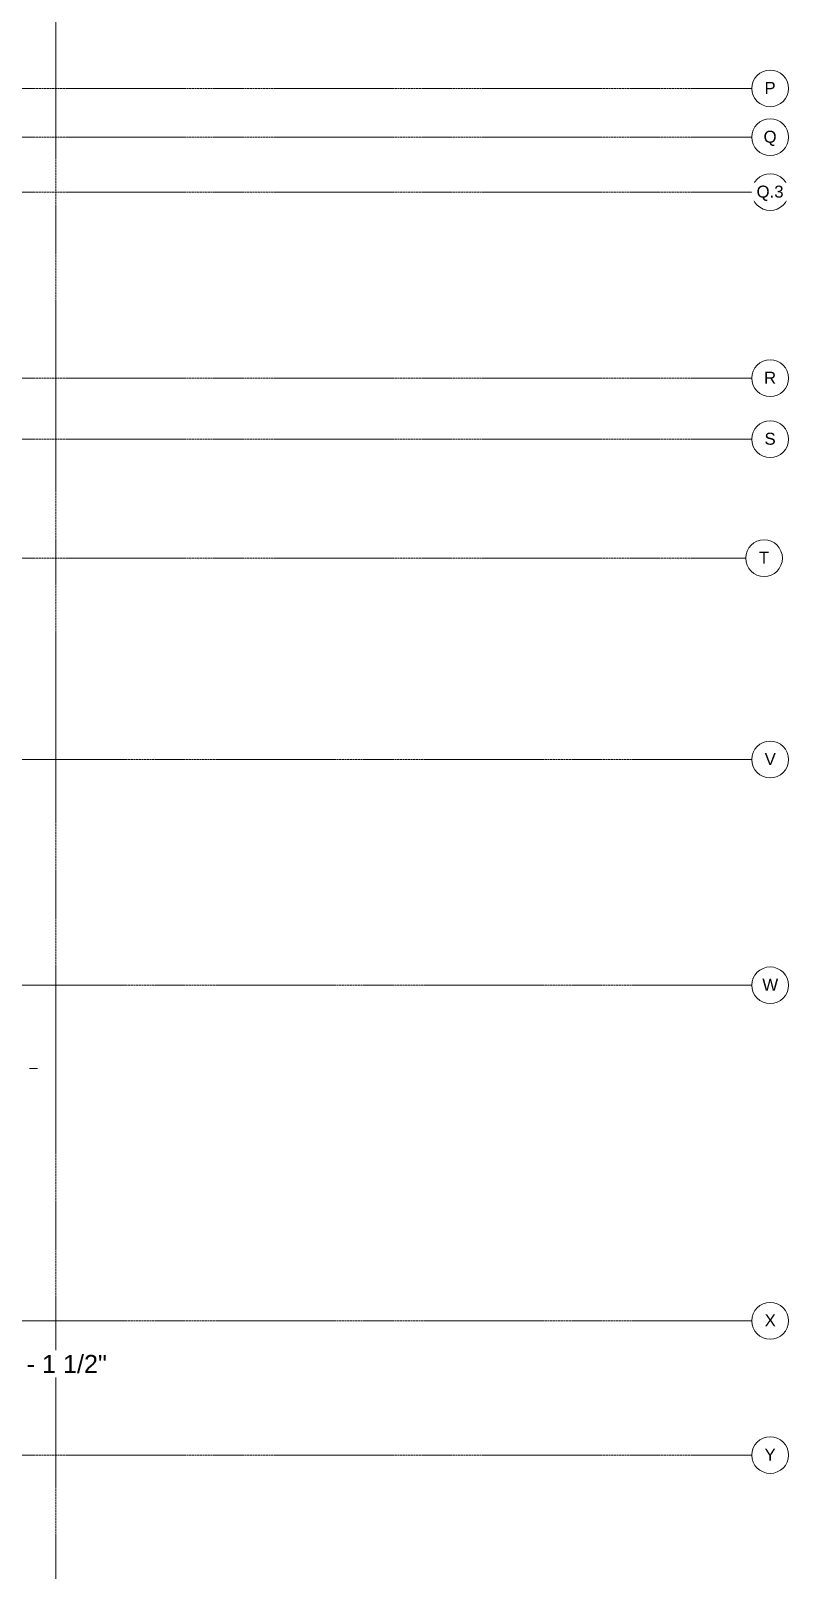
# Model space of a CAD drawing. Header units: inches. Extents: x -3679 to 241, y -496 to 1784.
# Drawn here: x -8 to 240, y 7 to 512 of the extents above; entities that cross this region are included whole.
import ezdxf

# ---------------------------------------------------------------- set-up
doc = ezdxf.new("R2010")
doc.units = ezdxf.units.IN
doc.header["$MEASUREMENT"] = 0
doc.linetypes.add('Grid Line', pattern=[0.875, 0.5, -0.125, 0.125, -0.125])
for name, color, linetype, lineweight in [('G-ANNO-DIMS', 251, 'Continuous', 9), ('P-PIPE-CNTR', 1, 'Continuous', 9), ('S-GRID', 8, 'Continuous', 9), ('S-GRID-IDEN', 8, 'Continuous', 13)]:
    doc.layers.add(name, color=color, linetype=linetype, lineweight=lineweight)
doc.styles.add('Arial', font='arial.ttf', dxfattribs={"height": 3.934132})
doc.styles.add('Arial_1', font='arial.ttf', dxfattribs={"height": 5.901198})

# ---------------------------------------------------------------- blocks, each defined once
blk = doc.blocks.new('Grid - 3_16_-139788-LOWER PARKING')
at = {"layer": 'S-GRID-IDEN'}
blk.add_circle((0, 0), 0.188, dxfattribs=at)

msp = doc.modelspace()

# ---------------------------------------------------------------- linework, layer by layer
at = {"layer": 'P-PIPE-CNTR'}
msp.add_line((-8.69, 171.73), (-6, 171.73), dxfattribs=at)
at = {"layer": 'S-GRID', "linetype": 'Grid Line'}
for p, q in [((0, 1771.74), (0, -484.26)), ((-3666.39, 493), (228, 493)), ((-3666.39, 398), (228, 398)), ((-3666.39, 378), (228, 378)), ((-3666.39, 339), (226, 339)), ((228, 273), (-3666.39, 273)), ((228, 89), (-3666.39, 89)), ((-3666.39, 45), (228, 45))]:
    msp.add_line(p, q, dxfattribs=at)

# ---------------------------------------------------------------- block references
at = {"layer": 'S-GRID-IDEN', "xscale": 31.99999999999999, "yscale": 31.99999999999999, "zscale": 31.99999999999999}
for p, rotation in [((234, 493), 269.9999999999996), ((234, 477), 269.9999999999996), ((234, 459), 269.9999999999996), ((234, 398), 269.9999999999996), ((234, 378), 269.9999999999996), ((232, 339), 269.9999999999996), ((234, 273), 90), ((234, 199), 90), ((234, 89), 90), ((234, 45), 269.9999999999996)]:
    msp.add_blockref('Grid - 3_16_-139788-LOWER PARKING', p, dxfattribs=dict(at, rotation=rotation))

# ---------------------------------------------------------------- next in the draw order: texts
at = {"layer": 'G-ANNO-DIMS', "insert": (-37.72, 77.83), "char_height": 5.9012, "width": 64.872, "attachment_point": 1, "line_spacing_factor": 0.938532, "style": 'Arial_1', "bg_fill": 3, "box_fill_scale": 1.25, "bg_fill_color": 0, "bg_fill_transparency": 0}
msp.add_mtext('BOP 7\' - 1 1/2"', dxfattribs=at)
at = {"layer": 'S-GRID-IDEN', "lineweight": 9, "attachment_point": 2, "line_spacing_factor": 0.938532, "style": 'Arial', "bg_fill": 3, "box_fill_scale": 1.25, "bg_fill_color": 0, "bg_fill_transparency": 0}
for s, insert, char_height, width in [('P', (233.97, 495.12), 3.93, 4.368), ('Q', (233.97, 479.12), 3.93, 5.088), ('Q.3', (233.97, 461.12), 3.934, 10.56), ('R', (233.97, 400.12), 3.93, 4.704), ('S', (233.97, 380.12), 3.93, 4.368), ('T', (231.97, 341.12), 3.93, 3.984), ('V', (234.03, 275.12), 3.93, 4.368), ('W', (234.03, 201.12), 3.93, 6.144), ('X', (234.03, 91.12), 3.93, 4.368), ('Y', (233.97, 47.12), 3.93, 4.272)]:
    msp.add_mtext(s, dxfattribs=dict(at, insert=insert, char_height=char_height, width=width))

# ---------------------------------------------------------------- next in the draw order: linework, layer by layer
at = {"layer": 'S-GRID', "linetype": 'Grid Line'}
for p, q in [((-3666.39, 477), (228, 477)), ((-3666.39, 459), (228, 459)), ((228, 199), (-3666.39, 199))]:
    msp.add_line(p, q, dxfattribs=at)

doc.saveas('drawing.dxf')
